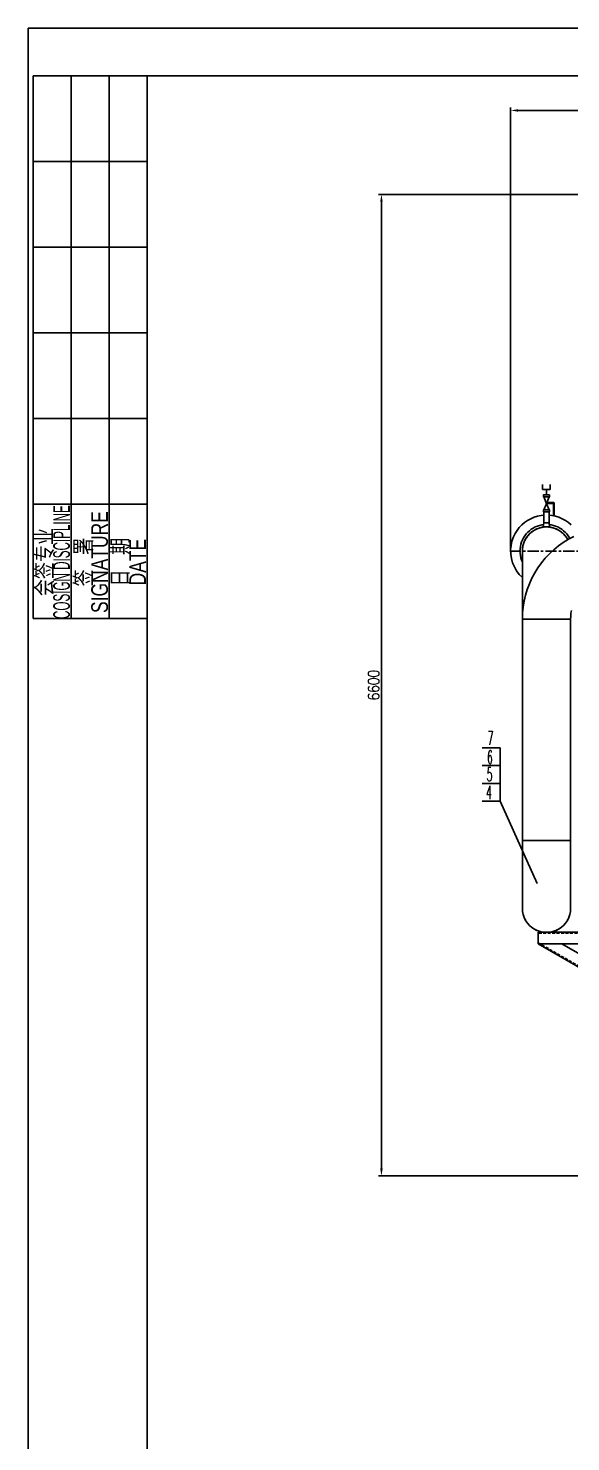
# Model space of a CAD drawing. Header units: millimetres. Extents: x -19109 to 7803, y 10081 to 29089.
# Drawn here: x -19109 to -15458, y 19585 to 29089 of the extents above; entities that cross this region are included whole.
import ezdxf
from ezdxf.enums import TextEntityAlignment as Align

# ---------------------------------------------------------------- set-up
doc = ezdxf.new("R2010")
doc.units = ezdxf.units.MM
doc.linetypes.add('CENTERX2', pattern=[4, 2.5, -0.5, 0.5, -0.5])
doc.linetypes.add('HIDDEN', pattern=[0.375, 0.25, -0.125])
for name, color, linetype in [('01粗实线层', 7, 'Continuous'), ('09图框与明细表层', 4, 'Continuous'), ('11引出线层', 4, 'Continuous'), ('_CENTER', 1, 'CENTERX2'), ('DIM', 4, 'Continuous'), ('HIDDEN', 6, 'HIDDEN')]:
    doc.layers.add(name, color=color, linetype=linetype)
doc.styles.get("Standard").update_dxf_attribs({"font": 'arial.ttf'})
doc.styles.add('TH_GBDIM', font='romans.shx', dxfattribs={"width": 0.8, "bigfont": 'gbcbig.shx'})
doc.styles.add('残雪', font='romans.shx', dxfattribs={"width": 0.5, "bigfont": 'hztxt.shx'})
doc.dimstyles.new('TH_GBDIM', dxfattribs={"dimscale": 10, "dimtxt": 7.5, "dimasz": 5, "dimexe": 2, "dimexo": 0, "dimgap": 1.5, "dimtad": 1, "dimdec": 0, "dimzin": 0, "dimdsep": 46, "dimtxsty": 'TH_GBDIM', "dimcen": 5, "dimclrd": 130, "dimclre": 130, "dimclrt": 3, "dimadec": 0, "dimazin": 0, "dimtfac": 0.714286, "dimtdec": 0, "dimtmove": 0, "dimatfit": 3, "dimfxl": 1, "dimtzin": 0, "dimlwd": -1, "dimlwe": -1, "dimarcsym": 0})

# ---------------------------------------------------------------- blocks, each defined once
blk = doc.blocks.new('A$C52DB683A')
at = {"layer": '09图框与明细表层', "color": 7}
for p, q in [((24, 114), (0, 114)), ((0, 0), (0, 114)), ((24, 0), (24, 114)), ((24, 0), (0, 0))]:
    blk.add_line(p, q, dxfattribs=at)
at = {"layer": '11引出线层'}
for p, q in [((8, 0), (8, 114)), ((16, 0), (16, 114)), ((24, 96), (0, 96)), ((24, 78), (0, 78)), ((24, 60), (0, 60)), ((24, 42), (0, 42)), ((24, 24), (0, 24))]:
    blk.add_line(p, q, dxfattribs=at)
at = {"layer": '09图框与明细表层', "color": 7}
for s, width, p in [('COSIGN DISCIPLINE', 0.5, (6, 11.83)), ('SIGNATURE', 0.75, (14, 11.83)), ('会签专业', 0.75, (2.25, 11.83)), ('签   署', 0.75, (10.5, 11.83)), ('日   期', 0.75, (18.25, 11.83)), ('DATE', 0.75, (22, 11.83))]:
    blk.add_text(s, height=3.5, rotation=90, dxfattribs=dict(at, width=width)).set_placement(p, align=Align.MIDDLE)
blk = doc.blocks.new('*D41')
at = {"color": 130, "transparency": 16777216}
for p, q in [((-15862.6, 25574.5), (-15862.6, 28556.7)), ((-15812.6, 28536.7), (-9217.5, 28536.7)), ((-9167.5, 27266.5), (-9167.5, 28556.7))]:
    blk.add_line(p, q, dxfattribs=at)
for points in [[(-15812.6, 28545), (-15812.6, 28528.3), (-15862.6, 28536.7)], [(-9217.5, 28545), (-9217.5, 28528.3), (-9167.5, 28536.7)]]:
    blk.add_solid(points, dxfattribs=at)
at = {"layer": 'Defpoints', "color": 0, "transparency": 16777216}
for p in [(-9167.5, 28536.7), (-9167.5, 27266.5), (-15862.6, 25574.5)]:
    blk.add_point(p, dxfattribs=at)
at = {"color": 3, "transparency": 16777216, "insert": (-12515, 28589.2), "char_height": 75, "attachment_point": 5, "style": 'TH_GBDIM'}
blk.add_mtext('6695', dxfattribs=at)
blk = doc.blocks.new('*D42')
at = {"color": 130, "transparency": 16777216}
for p, q in [((-12784.2, 27972.4), (-16752.1, 27972.4)), ((-16732.1, 27922.4), (-16732.1, 21422.5)), ((-12784.2, 21372.5), (-16752.1, 21372.5))]:
    blk.add_line(p, q, dxfattribs=at)
for points in [[(-16740.5, 27922.4), (-16723.8, 27922.4), (-16732.1, 27972.4)], [(-16740.5, 21422.5), (-16723.8, 21422.5), (-16732.1, 21372.5)]]:
    blk.add_solid(points, dxfattribs=at)
at = {"layer": 'Defpoints', "color": 0, "transparency": 16777216}
for p in [(-12784.2, 27972.4), (-16732.1, 21372.5), (-12784.2, 21372.5)]:
    blk.add_point(p, dxfattribs=at)
at = {"color": 3, "transparency": 16777216, "insert": (-16784.6, 24672.5), "char_height": 75, "attachment_point": 5, "rotation": 90, "style": 'TH_GBDIM'}
blk.add_mtext('6600', dxfattribs=at)

msp = doc.modelspace()

# ---------------------------------------------------------------- linework, layer by layer
at = {"lineweight": -3}
for p, q in [((-15647.3, 25989), (-15647.3, 26021.7)), ((-15621.5, 25989), (-15647.3, 25989)), ((-15621.5, 25952.5), (-15621.5, 25989)), ((-15621.5, 25989), (-15595.7, 25989)), ((-15595.7, 25989), (-15595.7, 26021.7)), ((-15574.6, 25894.2), (-15621.4, 25894.2)), ((-15571.8, 25898.5), (-15568.9, 25898.5)), ((-15568.9, 25816.1), (-15568.9, 25898.5)), ((-15642.8, 25736.5), (-15643.2, 25735.2)), ((-15642.8, 25736.5), (-15600.2, 25736.5)), ((-15600.2, 25736.5), (-15599.9, 25735.2))]:
    msp.add_line(p, q, dxfattribs=at)
at = {"color": 4, "ltscale": 10}
for p, q in [((-15933.2, 24251.6), (-16053.2, 24251.6)), ((-15933.2, 24131.6), (-15933.2, 24251.6))]:
    msp.add_line(p, q, dxfattribs=at)
at = {"color": 4, "lineweight": -3, "ltscale": 10}
for p, q in [((-15933.2, 24131.6), (-16053.2, 24131.6)), ((-15933.2, 24011.6), (-15933.2, 24131.6)), ((-15933.2, 24011.6), (-16053.2, 24011.6)), ((-15933.2, 23891.6), (-15933.2, 24011.6)), ((-15933.2, 23891.6), (-16053.2, 23891.6)), ((-15685.3, 23338.5), (-15933.2, 23891.6))]:
    msp.add_line(p, q, dxfattribs=at)
at = {"ltscale": 10}
for p, q in [((-15678.3, 22932.4), (-15678.3, 23012.4)), ((-15678.3, 23012.4), (-14873.5, 23012.4)), ((-15678.3, 22932.4), (-14873.5, 22932.4)), ((-15678.3, 22932.4), (-14873.5, 22472.1)), ((-15517.2, 22932.4), (-14873.5, 22564.2))]:
    msp.add_line(p, q, dxfattribs=at)
at = {"color": 0}
msp.add_line((-15553, 21372.5), (-14893.5, 21372.5), dxfattribs=at)
at = {"lineweight": -3}
for points in [[(-15637.1, 25952.5), (-15641.4, 25952.5), (-15641.4, 25952.5), (-15641.4, 25939.7)], [(-15637.1, 25952.5), (-15627.2, 25952.5)], [(-15627.2, 25952.5), (-15615.8, 25952.5)], [(-15615.8, 25952.5), (-15605.9, 25952.5)], [(-15605.9, 25952.5), (-15601.6, 25952.5)], [(-15601.6, 25952.5), (-15601.6, 25939.7)], [(-15637.1, 25939.7), (-15641.4, 25939.7)], [(-15641.4, 25838.8), (-15641.4, 25851.6)], [(-15641.4, 25851.6), (-15637.1, 25851.6)], [(-15618.7, 25887.1), (-15638.6, 25939.7)], [(-15638.6, 25851.6), (-15624.3, 25887.1)], [(-15627.2, 25939.7), (-15637.1, 25939.7)], [(-15637.1, 25851.6), (-15627.2, 25851.6)], [(-15615.8, 25939.7), (-15627.2, 25939.7)], [(-15627.2, 25851.6), (-15615.8, 25851.6)], [(-15604.5, 25939.7), (-15624.3, 25887.1)], [(-15619.5, 25899.9), (-15571.8, 25899.9), (-15571.8, 25899.9), (-15571.8, 25898.5)], [(-15618.7, 25887.1), (-15604.5, 25851.6)], [(-15605.9, 25939.7), (-15615.8, 25939.7)], [(-15615.8, 25851.6), (-15605.9, 25851.6)], [(-15601.6, 25939.7), (-15605.9, 25939.7)], [(-15605.9, 25838.8), (-15601.6, 25838.8), (-15601.6, 25838.8), (-15601.6, 25851.6)], [(-15605.9, 25851.6), (-15601.6, 25851.6)], [(-15573.2, 25816.1), (-15574.6, 25816.1), (-15574.6, 25816.1), (-15574.6, 25894.2)], [(-15769.3, 25765.5), (-15787.7, 25749.4)], [(-15749.2, 25779.6), (-15769.3, 25765.5)], [(-15727.7, 25791.3), (-15749.2, 25779.6)], [(-15705.3, 25801), (-15727.7, 25791.3)], [(-15681.8, 25808.4), (-15705.3, 25801)], [(-15658, 25813.1), (-15681.8, 25808.4)], [(-15638.6, 25815.2), (-15658, 25813.1)], [(-15635.7, 25763.5), (-15638.6, 25763.5), (-15638.6, 25763.5), (-15642.8, 25736.5)], [(-15637.1, 25838.8), (-15641.4, 25838.8)], [(-15638.6, 25763.5), (-15638.6, 25838.8)], [(-15627.2, 25838.8), (-15637.1, 25838.8)], [(-15635.7, 25763.5), (-15624.3, 25763.5)], [(-15630, 25763.5), (-15621.5, 25763.5)], [(-15615.8, 25838.8), (-15627.2, 25838.8)], [(-15621.5, 25763.5), (-15618.7, 25763.5)], [(-15618.7, 25763.5), (-15614.4, 25763.5)], [(-15605.9, 25838.8), (-15615.8, 25838.8)], [(-15614.4, 25763.5), (-15613, 25763.5)], [(-15613, 25763.5), (-15607.3, 25763.5)], [(-15607.3, 25763.5), (-15604.5, 25763.5)], [(-15604.5, 25838.8), (-15604.5, 25763.5)], [(-15585, 25813.1), (-15604.5, 25815.2)], [(-15604.5, 25763.5), (-15600.2, 25736.5)], [(-15560.9, 25808.4), (-15585, 25813.1)], [(-15570.3, 25816.1), (-15573.2, 25816.1)], [(-15568.9, 25816.1), (-15570.3, 25816.1)], [(-15537.4, 25801), (-15560.9, 25808.4)], [(-15515, 25791.3), (-15537.4, 25801)], [(-15493.9, 25779.6), (-15515, 25791.3)], [(-15473.7, 25765.5), (-15493.9, 25779.6)], [(-15455, 25749.4), (-15473.7, 25765.5)], [(-15843.3, 25669.7), (-15853.6, 25640.9), (-15860.1, 25611.5), (-15862.8, 25581.8), (-15861.9, 25552.2), (-15857.3, 25523), (-15849.3, 25494.6), (-15837.8, 25467.3), (-15822.9, 25441.4), (-15804.7, 25417.4), (-15783.3, 25395.6)], [(-15832.6, 25691.8), (-15843.3, 25669.7)], [(-15819.5, 25712.5), (-15832.6, 25691.8)], [(-15804.8, 25732), (-15819.5, 25712.5)], [(-15787.7, 25749.4), (-15804.8, 25732)], [(-15797.1, 25605.7), (-15793.7, 25620.7), (-15793.7, 25620.7), (-15789, 25635.5), (-15789, 25635.5), (-15783, 25649.9), (-15783, 25649.9), (-15775.6, 25663.6)], [(-15767.3, 25676.7), (-15775.6, 25663.6)], [(-15769.6, 25639.5), (-15768.3, 25643.2), (-15768.3, 25643.2), (-15761.9, 25655.6), (-15761.9, 25655.6), (-15754.2, 25667.6)], [(-15757.9, 25689.1), (-15767.3, 25676.7)], [(-15749.8, 25673.3), (-15761.9, 25655.6)], [(-15747.5, 25700.5), (-15757.9, 25689.1)], [(-15752.5, 25669.7), (-15755.9, 25664)], [(-15755.9, 25664), (-15752.5, 25669.7)], [(-15750.5, 25672), (-15754.2, 25667.6)], [(-15752.5, 25669.7), (-15751.5, 25670.7), (-15751.5, 25670.7), (-15752.5, 25669.7), (-15752.5, 25669.7)], [(-15736.1, 25689.1), (-15749.8, 25673.3)], [(-15745.5, 25678.7), (-15748.2, 25674.7)], [(-15736.1, 25711.2), (-15747.5, 25700.5)], [(-15736.1, 25689.1), (-15745.5, 25678.7)], [(-15739.4, 25685.4), (-15741.8, 25682)], [(-15741.8, 25682), (-15739.4, 25685.4)], [(-15739.4, 25685.4), (-15738.4, 25686.1), (-15738.4, 25686.1), (-15739.4, 25685.4), (-15739.4, 25685.4)], [(-15723.7, 25720.6), (-15736.1, 25711.2)], [(-15720, 25703.2), (-15736.1, 25689.1)], [(-15725.7, 25698.8), (-15736.1, 25689.1)], [(-15724.7, 25699.5), (-15729.7, 25694.4)], [(-15729.7, 25694.4), (-15724.7, 25699.5)], [(-15721, 25701.8), (-15725.7, 25698.8)], [(-15724.7, 25699.5), (-15722, 25701.1), (-15722, 25701.1), (-15724.7, 25699.5), (-15724.7, 25699.5)], [(-15710.6, 25729), (-15723.7, 25720.6)], [(-15702.6, 25714.9), (-15720, 25703.2)], [(-15714.3, 25707.2), (-15717, 25704.8)], [(-15702.6, 25714.9), (-15714.3, 25707.2)], [(-15708.3, 25711.2), (-15711.6, 25708.5)], [(-15711.6, 25708.5), (-15708.3, 25711.2)], [(-15696.9, 25736), (-15710.6, 25729)], [(-15708.3, 25711.2), (-15706.6, 25711.9), (-15706.6, 25711.9), (-15708.3, 25711.2), (-15708.3, 25711.2)], [(-15683.5, 25724.3), (-15702.6, 25714.9)], [(-15689.9, 25721.3), (-15702.6, 25714.9)], [(-15682.5, 25742), (-15696.9, 25736)], [(-15690.5, 25721.3), (-15696.2, 25717.9)], [(-15696.2, 25717.9), (-15690.5, 25721.3)], [(-15690.5, 25721.3), (-15686.2, 25722.6), (-15686.2, 25722.6), (-15690.5, 25721.3), (-15690.5, 25721.3)], [(-15687.5, 25721.9), (-15689.9, 25721.3)], [(-15663.4, 25731), (-15683.5, 25724.3)], [(-15667.4, 25746.7), (-15682.5, 25742)], [(-15676.8, 25726.9), (-15680.8, 25724.9)], [(-15677.8, 25725.9), (-15671.4, 25728.6)], [(-15671.4, 25728.6), (-15677.5, 25725.9)], [(-15663.4, 25731), (-15676.8, 25726.9)], [(-15671.4, 25728.6), (-15667.1, 25729.6), (-15667.1, 25729.6), (-15671.4, 25728.6), (-15671.4, 25728.6)], [(-15652.3, 25750.1), (-15667.4, 25746.7)], [(-15642.6, 25735.3), (-15663.4, 25731)], [(-15649.7, 25734), (-15663.4, 25731)], [(-15651.7, 25733.6), (-15656.4, 25732.3)], [(-15656.4, 25732.3), (-15651.7, 25733.6)], [(-15640.4, 25751.6), (-15652.3, 25750.1)], [(-15651.7, 25733.6), (-15648.6, 25734), (-15648.6, 25734), (-15651.7, 25733.6), (-15651.7, 25733.6)], [(-15647.3, 25734), (-15649.7, 25734)], [(-15642.6, 25735.3), (-15621.5, 25736.7), (-15621.5, 25736.7), (-15600.4, 25735.3)], [(-15635.6, 25736), (-15638.3, 25735.3)], [(-15635.6, 25736), (-15621.5, 25736.7), (-15621.5, 25736.7), (-15607.4, 25736)], [(-15631.6, 25736.3), (-15635.6, 25735.7)], [(-15635.6, 25735.7), (-15631.6, 25736.3)], [(-15631.6, 25736.3), (-15626.5, 25736.3), (-15626.5, 25736.3), (-15631.6, 25736.3), (-15631.6, 25736.3)], [(-15611.1, 25736.3), (-15616.1, 25736.3)], [(-15616.1, 25736.3), (-15611.1, 25736.3)], [(-15611.1, 25736.3), (-15606.4, 25735.7), (-15606.4, 25735.7), (-15611.1, 25736.3), (-15611.1, 25736.3)], [(-15604.4, 25735.3), (-15607.4, 25736)], [(-15590.3, 25750.1), (-15602.6, 25751.7)], [(-15579.6, 25731), (-15600.4, 25735.3)], [(-15593.4, 25734), (-15595.4, 25734)], [(-15591, 25733.6), (-15594.7, 25734)], [(-15594.7, 25734), (-15591, 25733.6)], [(-15565.9, 25726.9), (-15579.6, 25731), (-15579.6, 25731), (-15593.4, 25734)], [(-15591, 25733.6), (-15584.3, 25732), (-15584.3, 25732), (-15591, 25733.6), (-15591, 25733.6)], [(-15560.5, 25742), (-15575.3, 25746.7), (-15575.3, 25746.7), (-15590.3, 25750.1)], [(-15559.5, 25724.3), (-15579.6, 25731)], [(-15571.2, 25728.6), (-15576.6, 25730)], [(-15576.6, 25730), (-15571.2, 25728.6)], [(-15571.2, 25728.6), (-15563.5, 25725.6), (-15563.5, 25725.6), (-15571.2, 25728.6), (-15571.2, 25728.6)], [(-15560.2, 25724.3), (-15565.9, 25726.9)], [(-15546.1, 25736), (-15560.5, 25742)], [(-15540.4, 25714.9), (-15559.5, 25724.3)], [(-15552.8, 25721.3), (-15557.5, 25723.3)], [(-15552.5, 25721.3), (-15556.8, 25722.9)], [(-15556.8, 25722.9), (-15552.5, 25721.3)], [(-15540.4, 25714.9), (-15552.8, 25721.3)], [(-15552.5, 25721.3), (-15546.5, 25717.9), (-15546.5, 25717.9), (-15552.5, 25721.3), (-15552.5, 25721.3)], [(-15532.4, 25729), (-15546.1, 25736)], [(-15528.4, 25707.2), (-15540.4, 25714.9)], [(-15522.7, 25703.2), (-15540.4, 25714.9)], [(-15534.7, 25711.2), (-15535.4, 25711.5)], [(-15535.4, 25711.5), (-15534.7, 25711.2)], [(-15532.7, 25709.9), (-15534.7, 25711.2), (-15534.7, 25711.2), (-15532.7, 25709.5)], [(-15519.3, 25720.6), (-15532.4, 25729)], [(-15525.7, 25704.8), (-15528.4, 25707.2)], [(-15506.9, 25689.1), (-15522.7, 25703.2)], [(-15517.3, 25698.8), (-15520.3, 25701.1)], [(-15518, 25699.5), (-15520.3, 25701.1)], [(-15520.3, 25701.1), (-15518, 25699.5)], [(-15506.9, 25711.2), (-15519.3, 25720.6)], [(-15518, 25699.5), (-15509.6, 25691.4), (-15509.6, 25691.4), (-15518, 25699.5), (-15518, 25699.5)], [(-15506.9, 25689.1), (-15517.3, 25698.8)], [(-15495.5, 25700.5), (-15506.9, 25711.2)], [(-15497.2, 25678.7), (-15506.9, 25689.1)], [(-15492.8, 25673.3), (-15506.9, 25689.1)], [(-15503.2, 25685.4), (-15505.6, 25687.7)], [(-15505.6, 25687.7), (-15503.2, 25685.4)], [(-15503.2, 25685.4), (-15499.2, 25680.7), (-15499.2, 25680.7), (-15503.2, 25685.4), (-15503.2, 25685.4)], [(-15494.5, 25675.3), (-15497.2, 25678.7)], [(-15484.8, 25689.1), (-15495.5, 25700.5)], [(-15481.1, 25655.6), (-15492.8, 25673.3)], [(-15488.8, 25667.6), (-15490.8, 25670)], [(-15481.1, 25655.6), (-15488.8, 25667.6)], [(-15475.4, 25676.7), (-15484.8, 25689.1)], [(-15467, 25663.6), (-15475.4, 25676.7)], [(-15437.9, 25672.7), (-15473.7, 25653.6)], [(-15464.4, 25658.3), (-15467, 25663.6)], [(-15797.1, 25605.7), (-15799.1, 25590.2), (-15799.1, 25590.2), (-15799.8, 25574.5)], [(-15799.8, 25574.5), (-15799.1, 25559.1), (-15799.1, 25559.1), (-15797.1, 25543.7), (-15797.1, 25543.7), (-15793.7, 25528.6), (-15793.7, 25528.6), (-15789, 25513.5)], [(-15771.3, 25636.5), (-15776.2, 25622.9), (-15779.7, 25608.2), (-15781.9, 25592.6), (-15783.1, 25576.3), (-15783.6, 25559.7), (-15783.6, 25543), (-15783.3, 25526.4), (-15783, 25510.2), (-15782.9, 25494.7), (-15783.3, 25480), (-15783.3, 25480), (-15783.3, 25443.7), (-15783.3, 25407.4), (-15783.3, 25371.1), (-15783.3, 25334.9), (-15783.3, 25298.6), (-15783.3, 25262.3), (-15783.3, 25226), (-15783.3, 25189.7), (-15783.3, 25153.4), (-15783.3, 25117.1)], [(-15783.3, 25574.5), (-15782.3, 25594.9), (-15782.3, 25594.9), (-15783.3, 25574.5), (-15783.3, 25574.5)], [(-15782.7, 25588.6), (-15783.3, 25574.5)], [(-15782, 25592.3), (-15782.7, 25588.6)], [(-15778.3, 25614.7), (-15778, 25614.7), (-15778, 25614.7), (-15778.3, 25614.7), (-15778.3, 25614.7), (-15782.3, 25594.9), (-15782.3, 25594.9), (-15778.3, 25614.7), (-15778.3, 25614.7)], [(-15781, 25602.6), (-15781.3, 25597.6)], [(-15781, 25602.6), (-15778, 25616.4), (-15778, 25616.4), (-15773.6, 25630.1), (-15773.6, 25630.1), (-15772.3, 25632.8)], [(-15761.9, 25655.6), (-15771.3, 25636.5)], [(-15765.9, 25647.2), (-15763.6, 25652.6), (-15763.6, 25652.6), (-15765.9, 25647.2), (-15765.9, 25647.2)], [(-15763.6, 25652.6), (-15762.6, 25653.6), (-15762.6, 25653.6), (-15763.6, 25652.6), (-15763.6, 25652.6)], [(-15572.3, 25582.9), (-15602.1, 25555.1)], [(-15541.1, 25608.7), (-15572.3, 25582.9)], [(-15508.3, 25632.1), (-15541.1, 25608.7)], [(-15473.7, 25653.6), (-15508.3, 25632.1)], [(-15478.4, 25650.6), (-15481.1, 25655.6)], [(-15478.4, 25650.2), (-15481.1, 25655.6)], [(-15480.1, 25653.6), (-15479.4, 25652.6), (-15479.4, 25652.6), (-15480.1, 25653.6), (-15480.1, 25653.6)], [(-15479.4, 25652.6), (-15478.4, 25650.6), (-15478.4, 25650.6), (-15479.4, 25652.6), (-15479.4, 25652.6)], [(-15789, 25513.5), (-15783.3, 25499.8)], [(-15655.3, 25494.1), (-15679.1, 25461.2)], [(-15629.5, 25525.6), (-15655.3, 25494.1)], [(-15602.1, 25555.1), (-15629.5, 25525.6)], [(-15621.5, 25538), (-15621.5, 25534)], [(-15719.7, 25391.2), (-15736.4, 25354)], [(-15700.6, 25426.7), (-15719.7, 25391.2)], [(-15679.1, 25461.2), (-15700.6, 25426.7)], [(-15750.5, 25316.2), (-15762.2, 25277.3)], [(-15736.4, 25354), (-15750.5, 25316.2)], [(-15778.3, 25197.9), (-15782, 25157.7)], [(-15771.6, 25238.1), (-15778.3, 25197.9)], [(-15762.2, 25277.3), (-15771.6, 25238.1)], [(-15782, 25157.7), (-15783.3, 25117.1)], [(-15782.3, 24430.6), (-15783.3, 23628.9), (-15783.3, 23628.9), (-15783.3, 25117.1)], [(-15782.3, 25117.1), (-15783.3, 25117.1)], [(-15778.3, 25117.1), (-15782.3, 25117.1)], [(-15522.7, 25117.1), (-15710.8, 25117.1), (-15722.7, 25117.1), (-15734.6, 25117.1), (-15746.4, 25117.1), (-15758.3, 25117.1), (-15770.1, 25117.1), (-15782, 25117.1)], [(-15771.9, 25117.1), (-15778.3, 25117.1)], [(-15763.6, 25117.1), (-15771.9, 25117.1)], [(-15752.5, 25117.1), (-15763.6, 25117.1)], [(-15739.4, 25117.1), (-15752.5, 25117.1)], [(-15724.7, 25117.1), (-15739.4, 25117.1)], [(-15708.3, 25117.1), (-15724.7, 25117.1)], [(-15465, 25117.1), (-15470.8, 25117.1), (-15476.6, 25117.1), (-15482.3, 25117.1), (-15488.1, 25117.1), (-15493.9, 25117.1), (-15499.6, 25117.1), (-15505.4, 25117.1), (-15511.1, 25117.1), (-15516.9, 25117.1), (-15522.7, 25117.1)], [(-15503.2, 25117.1), (-15518, 25117.1)], [(-15490.5, 25117.1), (-15503.2, 25117.1)], [(-15479.4, 25117.1), (-15490.5, 25117.1)], [(-15470.7, 25117.1), (-15479.4, 25117.1)], [(-15464.4, 25117.1), (-15470.7, 25117.1)], [(-15460.7, 25117.1), (-15464.4, 25117.1)], [(-15459.3, 25117.1), (-15461.7, 25117.1)], [(-15459.3, 25117.1), (-15460.7, 25117.1)], [(-15459.3, 25117.1), (-15458.7, 25136.6)], [(-15459.3, 23628.9), (-15459.3, 25117.1)], [(-15453.6, 25174.8), (-15457, 25155.7), (-15457, 25155.7), (-15458.7, 25136.6)], [(-15783.3, 23628.9), (-15783.3, 23599.1)], [(-15783.3, 23599.1), (-15783.3, 23569.3)], [(-15782.3, 23628.9), (-15778.3, 23628.9)], [(-15778, 23628.9), (-15782, 23628.9)], [(-15778.3, 23628.9), (-15771.9, 23628.9)], [(-15771.3, 23628.9), (-15778, 23628.9)], [(-15771.9, 23628.9), (-15763.6, 23628.9)], [(-15761.9, 23628.9), (-15771.3, 23628.9)], [(-15763.6, 23628.9), (-15752.5, 23628.9)], [(-15749.8, 23628.9), (-15761.9, 23628.9)], [(-15752.5, 23628.9), (-15739.4, 23628.9)], [(-15736.1, 23628.9), (-15749.8, 23628.9)], [(-15739.4, 23628.9), (-15724.7, 23628.9)], [(-15720, 23628.9), (-15736.1, 23628.9)], [(-15724.7, 23628.9), (-15708.3, 23628.9)], [(-15702.6, 23628.9), (-15720, 23628.9)], [(-15708.3, 23628.9), (-15690.5, 23628.9)], [(-15683.5, 23628.9), (-15702.6, 23628.9)], [(-15690.5, 23628.9), (-15671.4, 23628.9)], [(-15683.5, 23628.9), (-15651.5, 23628.9)], [(-15671.4, 23628.9), (-15651.7, 23628.9)], [(-15651.7, 23628.9), (-15651.5, 23628.9)], [(-15651.5, 23628.9), (-15591.5, 23628.9)], [(-15651.5, 23628.9), (-15571.2, 23628.9)], [(-15591.5, 23628.9), (-15579.6, 23628.9)], [(-15559.5, 23628.9), (-15579.6, 23628.9)], [(-15571.2, 23628.9), (-15552.5, 23628.9)], [(-15540.4, 23628.9), (-15559.5, 23628.9)], [(-15552.5, 23628.9), (-15534.7, 23628.9)], [(-15522.7, 23628.9), (-15540.4, 23628.9)], [(-15534.7, 23628.9), (-15518, 23628.9)], [(-15506.9, 23628.9), (-15522.7, 23628.9)], [(-15518, 23628.9), (-15503.2, 23628.9)], [(-15492.8, 23628.9), (-15506.9, 23628.9)], [(-15503.2, 23628.9), (-15490.5, 23628.9)], [(-15481.1, 23628.9), (-15492.8, 23628.9)], [(-15490.5, 23628.9), (-15479.4, 23628.9)], [(-15471.7, 23628.9), (-15481.1, 23628.9)], [(-15479.4, 23628.9), (-15470.7, 23628.9)], [(-15465, 23628.9), (-15471.7, 23628.9)], [(-15470.7, 23628.9), (-15464.4, 23628.9)], [(-15464.4, 23628.9), (-15460.7, 23628.9)], [(-15460.7, 23628.9), (-15461.7, 23628.9)], [(-15460.7, 23628.9), (-15459.3, 23628.9), (-15459.3, 23628.9), (-15459.3, 23599.1)], [(-15460.7, 23628.9), (-15459.3, 23628.9)], [(-15459.3, 23569.3), (-15459.3, 23599.1)], [(-15783.3, 23569.3), (-15783.3, 23539.8)], [(-15783.3, 23539.8), (-15783.3, 23510.7)], [(-15783.3, 23510.7), (-15783.3, 23481.8)], [(-15783.3, 23481.8), (-15783.3, 23454)], [(-15459.3, 23539.8), (-15459.3, 23569.3)], [(-15459.3, 23510.7), (-15459.3, 23539.8)], [(-15459.3, 23481.8), (-15459.3, 23510.7)], [(-15459.3, 23454), (-15459.3, 23481.8)], [(-15783.3, 23454), (-15783.3, 23426.6)], [(-15783.3, 23426.6), (-15783.3, 23400.4)], [(-15783.3, 23400.4), (-15783.3, 23375)], [(-15459.3, 23426.6), (-15459.3, 23454)], [(-15459.3, 23400.4), (-15459.3, 23426.6)], [(-15459.3, 23375), (-15459.3, 23400.4)], [(-15783.3, 23375), (-15783.3, 23350.5)], [(-15783.3, 23350.5), (-15783.3, 23327.4)], [(-15783.3, 23327.4), (-15783.3, 23305.6)], [(-15783.3, 23305.6), (-15783.3, 23285.2)], [(-15783.3, 23285.2), (-15783.3, 23266.1)], [(-15459.3, 23350.5), (-15459.3, 23375)], [(-15459.3, 23327.4), (-15459.3, 23350.5)], [(-15459.3, 23305.6), (-15459.3, 23327.4)], [(-15459.3, 23285.2), (-15459.3, 23305.6)], [(-15459.3, 23266.1), (-15459.3, 23285.2)], [(-15783.3, 23266.1), (-15783.3, 23248.6)], [(-15783.3, 23248.6), (-15783.3, 23232.9)], [(-15783.3, 23232.9), (-15783.3, 23218.8)], [(-15783.3, 23218.8), (-15783.3, 23206.4)], [(-15783.3, 23206.4), (-15783.3, 23195.7)], [(-15783.3, 23195.7), (-15783.3, 23187)], [(-15459.3, 23248.6), (-15459.3, 23266.1)], [(-15459.3, 23232.9), (-15459.3, 23248.6)], [(-15459.3, 23218.8), (-15459.3, 23232.9)], [(-15459.3, 23206.4), (-15459.3, 23218.8)], [(-15459.3, 23195.7), (-15459.3, 23206.4)], [(-15459.3, 23187), (-15459.3, 23195.7)], [(-15783.3, 23187), (-15783.3, 23180.3)], [(-15783.3, 23180.3), (-15783.3, 23175.6)], [(-15783.3, 23175.6), (-15783.3, 23172.6)], [(-15783.3, 23172.6), (-15783.3, 23171.6), (-15783.3, 23171.6), (-15782, 23150.5)], [(-15782.3, 23151.1), (-15783.3, 23171.6), (-15783.3, 23171.6), (-15782.3, 23151.1), (-15782.3, 23151.1), (-15778.3, 23131.4), (-15778.3, 23131.4), (-15782.3, 23151.1), (-15782.3, 23151.1)], [(-15782, 23150.5), (-15778, 23129.7)], [(-15778, 23131), (-15778.3, 23131.4), (-15778.3, 23131.4), (-15778, 23131), (-15778, 23131)], [(-15778, 23129.7), (-15771.3, 23109.6)], [(-15771.3, 23109.6), (-15761.9, 23090.5)], [(-15763.6, 23093.5), (-15765.9, 23098.5), (-15765.9, 23098.5), (-15763.6, 23093.5), (-15763.6, 23093.5)], [(-15481.1, 23090.5), (-15471.7, 23109.6)], [(-15479.4, 23093.5), (-15474.4, 23103.9)], [(-15474.4, 23103.9), (-15479.4, 23093.5)], [(-15471.7, 23109.6), (-15465, 23129.7)], [(-15470.7, 23111.9), (-15471.4, 23110.3), (-15471.4, 23110.3), (-15470.7, 23111.9), (-15470.7, 23111.9)], [(-15464.4, 23131.4), (-15470.7, 23111.9), (-15470.7, 23111.9), (-15464.4, 23131.4), (-15464.4, 23131.4)], [(-15465, 23129.7), (-15460.7, 23150.5)], [(-15461.7, 23144.8), (-15464.4, 23131.4), (-15464.4, 23131.4), (-15461.7, 23144.8), (-15461.7, 23144.8)], [(-15460.7, 23150.5), (-15459.3, 23171.6)], [(-15459.3, 23180.3), (-15459.3, 23187)], [(-15459.3, 23175.6), (-15459.3, 23180.3)], [(-15459.3, 23172.6), (-15459.3, 23175.6)], [(-15459.3, 23171.6), (-15459.3, 23172.6)], [(-15763.6, 23093.5), (-15762.6, 23092.2)], [(-15762.6, 23092.2), (-15763.6, 23093.5)], [(-15761.9, 23090.5), (-15749.8, 23072.7)], [(-15752.5, 23076.4), (-15755.9, 23081.8), (-15755.9, 23081.8), (-15752.5, 23076.4), (-15752.5, 23076.4)], [(-15752.5, 23076.4), (-15751.5, 23075.1)], [(-15751.5, 23075.1), (-15752.5, 23076.4)], [(-15749.8, 23072.7), (-15736.1, 23057)], [(-15739.4, 23060.7), (-15741.8, 23063.7), (-15741.8, 23063.7), (-15739.4, 23060.7), (-15739.4, 23060.7)], [(-15739.4, 23060.7), (-15738.4, 23059.7)], [(-15738.4, 23059.7), (-15739.4, 23060.7)], [(-15736.1, 23057), (-15720, 23042.9)], [(-15729.7, 23051.6), (-15724.7, 23046.6), (-15724.7, 23046.6), (-15729.7, 23051.3)], [(-15724.7, 23046.6), (-15722, 23044.6)], [(-15722, 23044.6), (-15724.7, 23046.6)], [(-15720, 23042.9), (-15702.6, 23031.2)], [(-15708.3, 23034.9), (-15711.6, 23037.2), (-15711.6, 23037.2), (-15708.3, 23034.9), (-15708.3, 23034.9)], [(-15708.3, 23034.9), (-15706.6, 23033.9)], [(-15706.6, 23033.9), (-15708.3, 23034.9)], [(-15702.6, 23031.2), (-15683.5, 23021.8)], [(-15690.5, 23024.8), (-15696.2, 23027.8), (-15696.2, 23027.8), (-15690.5, 23024.8), (-15690.5, 23024.8)], [(-15690.5, 23024.8), (-15686.2, 23023.1)], [(-15686.2, 23023.1), (-15690.5, 23024.8)], [(-15683.5, 23021.8), (-15663.4, 23015.1)], [(-15677.5, 23019.8), (-15671.4, 23017.5), (-15671.4, 23017.5), (-15677.8, 23019.8)], [(-15671.4, 23017.5), (-15667.1, 23016.1)], [(-15667.1, 23016.1), (-15671.4, 23017.5)], [(-15663.4, 23015.1), (-15651.5, 23012.6)], [(-15651.7, 23012.4), (-15656.4, 23013.4), (-15656.4, 23013.4), (-15651.7, 23012.4), (-15651.7, 23012.4)], [(-15651.7, 23012.4), (-15651.5, 23012.4)], [(-15651.5, 23012.4), (-15651.7, 23012.4)], [(-15591.5, 23012.6), (-15579.6, 23015.1)], [(-15591, 23012.4), (-15591.5, 23012.3)], [(-15591, 23012.4), (-15584.3, 23013.8)], [(-15584.3, 23013.8), (-15591, 23012.4)], [(-15579.6, 23015.1), (-15559.5, 23021.8)], [(-15571.2, 23017.5), (-15576.6, 23015.8), (-15576.6, 23015.8), (-15571.2, 23017.5), (-15571.2, 23017.5)], [(-15571.2, 23017.5), (-15563.5, 23020.1)], [(-15563.5, 23020.1), (-15571.2, 23017.5)], [(-15559.5, 23021.8), (-15540.4, 23031.2)], [(-15552.5, 23024.8), (-15556.8, 23022.8), (-15556.8, 23022.8), (-15552.5, 23024.8), (-15552.5, 23024.8)], [(-15552.5, 23024.8), (-15546.5, 23027.8)], [(-15546.5, 23027.8), (-15552.5, 23024.8)], [(-15540.4, 23031.2), (-15522.7, 23042.9)], [(-15534.7, 23034.9), (-15535.4, 23034.2), (-15535.4, 23034.2), (-15534.7, 23034.9), (-15534.7, 23034.9)], [(-15532.7, 23036.2), (-15534.7, 23034.9)], [(-15534.7, 23034.9), (-15532.7, 23035.9)], [(-15522.7, 23042.9), (-15506.9, 23057)], [(-15518, 23046.6), (-15520.3, 23044.6), (-15520.3, 23044.6), (-15518, 23046.6), (-15518, 23046.6)], [(-15518, 23046.6), (-15509.6, 23054.3)], [(-15509.6, 23054.3), (-15518, 23046.6)], [(-15506.9, 23057), (-15492.8, 23072.7)], [(-15503.2, 23060.7), (-15505.6, 23058), (-15505.6, 23058), (-15503.2, 23060.7), (-15503.2, 23060.7)], [(-15499.2, 23065), (-15503.2, 23060.7), (-15503.2, 23060.7), (-15499.2, 23065), (-15499.2, 23065)], [(-15492.8, 23072.7), (-15481.1, 23090.5)], [(-15479.4, 23093.5), (-15480.1, 23092.2), (-15480.1, 23092.2), (-15479.4, 23093.5), (-15479.4, 23093.5)]]:
    msp.add_lwpolyline(points, dxfattribs=at)
at = {"layer": '09图框与明细表层'}
for p, q in [((-19108.6, 29089.3), (7803.4, 29089.3)), ((-19108.6, 29089.3), (-19108.6, 10081.3)), ((7803.4, 29089.3), (-19108.6, 29089.3))]:
    msp.add_line(p, q, dxfattribs=at)
at = {"layer": '09图框与明细表层', "color": 7}
for p, q in [((7483.4, 28769.3), (-18308.6, 28769.3)), ((-18308.6, 28769.3), (-18308.6, 10401.3))]:
    msp.add_line(p, q, dxfattribs=at)
at = {"layer": '_CENTER', "lineweight": -3, "ltscale": 30}
msp.add_line((-15868.7, 25574.5), (-14682.9, 25574.5), dxfattribs=at)
at = {"layer": 'HIDDEN', "lineweight": -2, "ltscale": 80}
for p, q in [((-14873.5, 23005.4), (-15678.3, 23005.4)), ((-15678.3, 22940.5), (-14873.5, 22480.1))]:
    msp.add_line(p, q, dxfattribs=at)

# ---------------------------------------------------------------- block references
at = {"layer": '01粗实线层', "xscale": 32, "yscale": 32, "zscale": 32}
msp.add_blockref('A$C52DB683A', (-19076.6, 25121.3), dxfattribs=at)

# ---------------------------------------------------------------- texts
at = {"layer": 'DIM', "lineweight": -3, "ltscale": 80, "style": '残雪', "width": 0.5}
for s, p in [('7', (-15999, 24317.2)), ('6', (-16002.1, 24188.1)), ('5', (-16004.5, 24073)), ('4', (-16008.9, 23951.2))]:
    msp.add_text(s, height=90, dxfattribs=at).set_placement(p, align=Align.MIDDLE_CENTER)

# ---------------------------------------------------------------- dimensions: what is measured, and where the dimension line sits
at = {"color": 0}
dim = msp.add_linear_dim(base=(-9167.5, 28536.7), p1=(-15862.6, 25574.5), p2=(-9167.5, 27266.5), dimstyle='TH_GBDIM', dxfattribs=at)
dim.commit()
dim.dimension.update_dxf_attribs({"geometry": '*D41', "text_midpoint": (-12515, 28589.2)})
dim = msp.add_linear_dim(base=(-16732.1, 21372.5), p1=(-12784.2, 27972.4), p2=(-12784.2, 21372.5), angle=90, dimstyle='TH_GBDIM', dxfattribs=at)
dim.commit()
dim.dimension.update_dxf_attribs({"geometry": '*D42', "text_midpoint": (-16784.6, 24672.5)})

doc.saveas('drawing.dxf')
